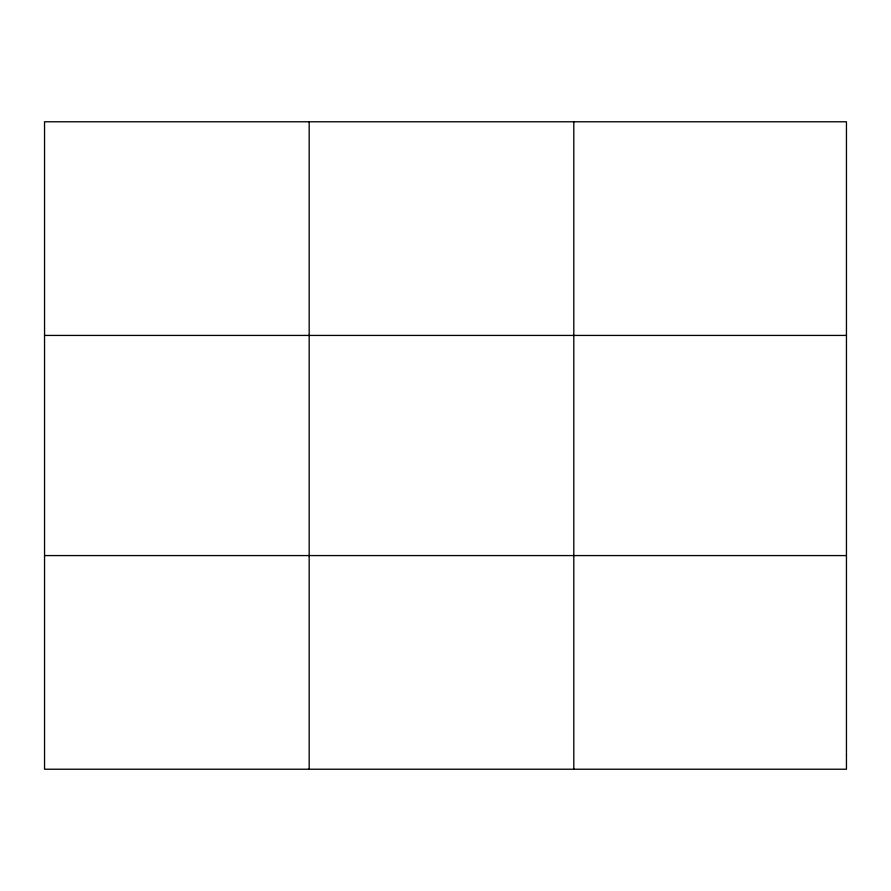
<?xml version="1.0" encoding="UTF-8"?>
<svg xmlns="http://www.w3.org/2000/svg" width="891" height="891" viewBox="0 0 891 891"><rect width="100%" height="100%" fill="white"/><g stroke="black" fill="none" stroke-linecap="round" stroke-linejoin="round"><path stroke-width="1.34" d="M309.177 769.223L309.177 121.777M573.804 769.223L573.804 121.777M44.55 335.428L846.45 335.428M44.55 555.572L846.45 555.572M846.45 754.978L846.45 769.223L44.55 769.223L44.55 121.777L846.45 121.777L846.45 754.978"/></g></svg>
